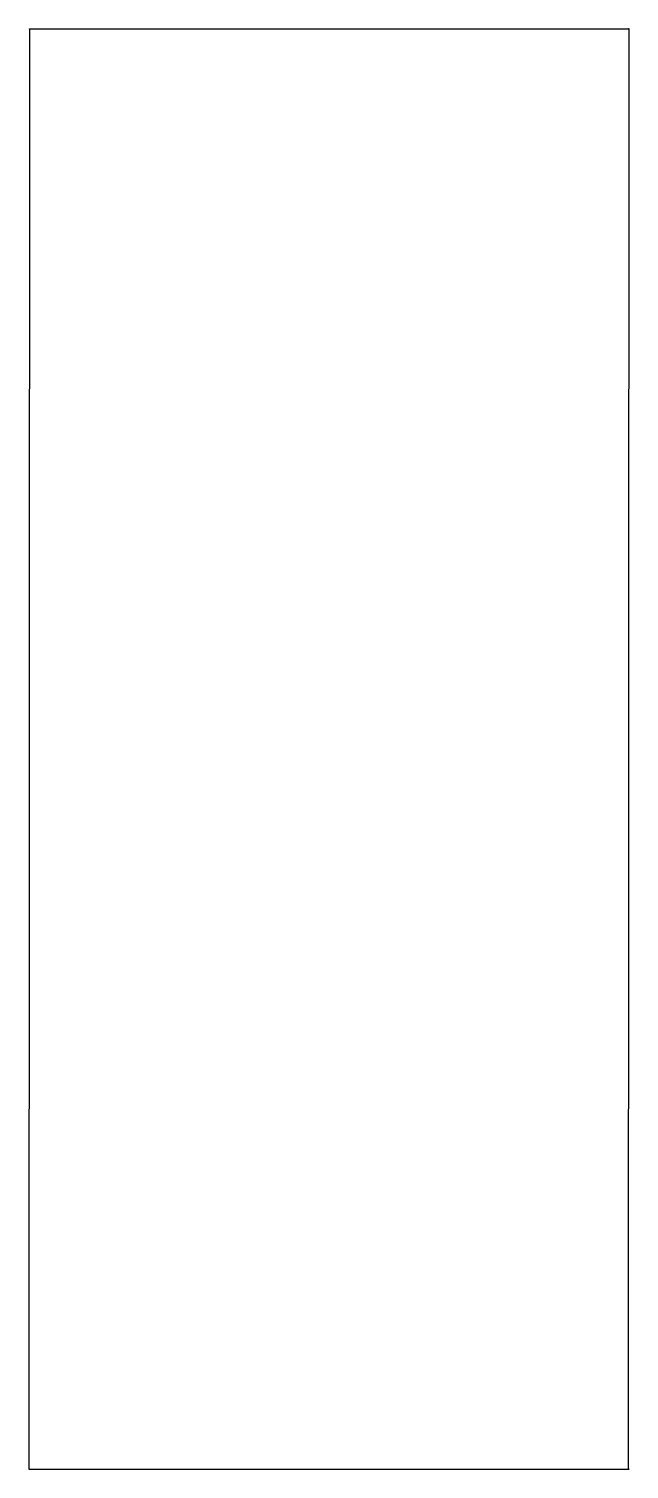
# Model space of a CAD drawing. Header units: millimetres. Extents: x -229 to 0, y 2 to 550.
import ezdxf

# ---------------------------------------------------------------- set-up
doc = ezdxf.new("R2010")
doc.units = ezdxf.units.MM
doc.layers.get('0').update_dxf_attribs({"linetype": 'CONTINUOUS'})

msp = doc.modelspace()

# ---------------------------------------------------------------- linework, layer by layer
msp.add_lwpolyline([(-228.75, 549.88), (-228.75, 549.99), (-229, 2), (-0.37, 2), (-0.67, 2), (-0.42, 549.99), (-0.62, 549.99), (-0.62, 549.89)], close=True)
msp.add_lwpolyline([(-228.75, 549.88), (-228.75, 549.99), (-229, 2), (-0.37, 2), (-0.67, 2), (-0.42, 549.99), (-0.62, 549.99), (-0.62, 549.89)], close=True)

doc.saveas('drawing.dxf')
